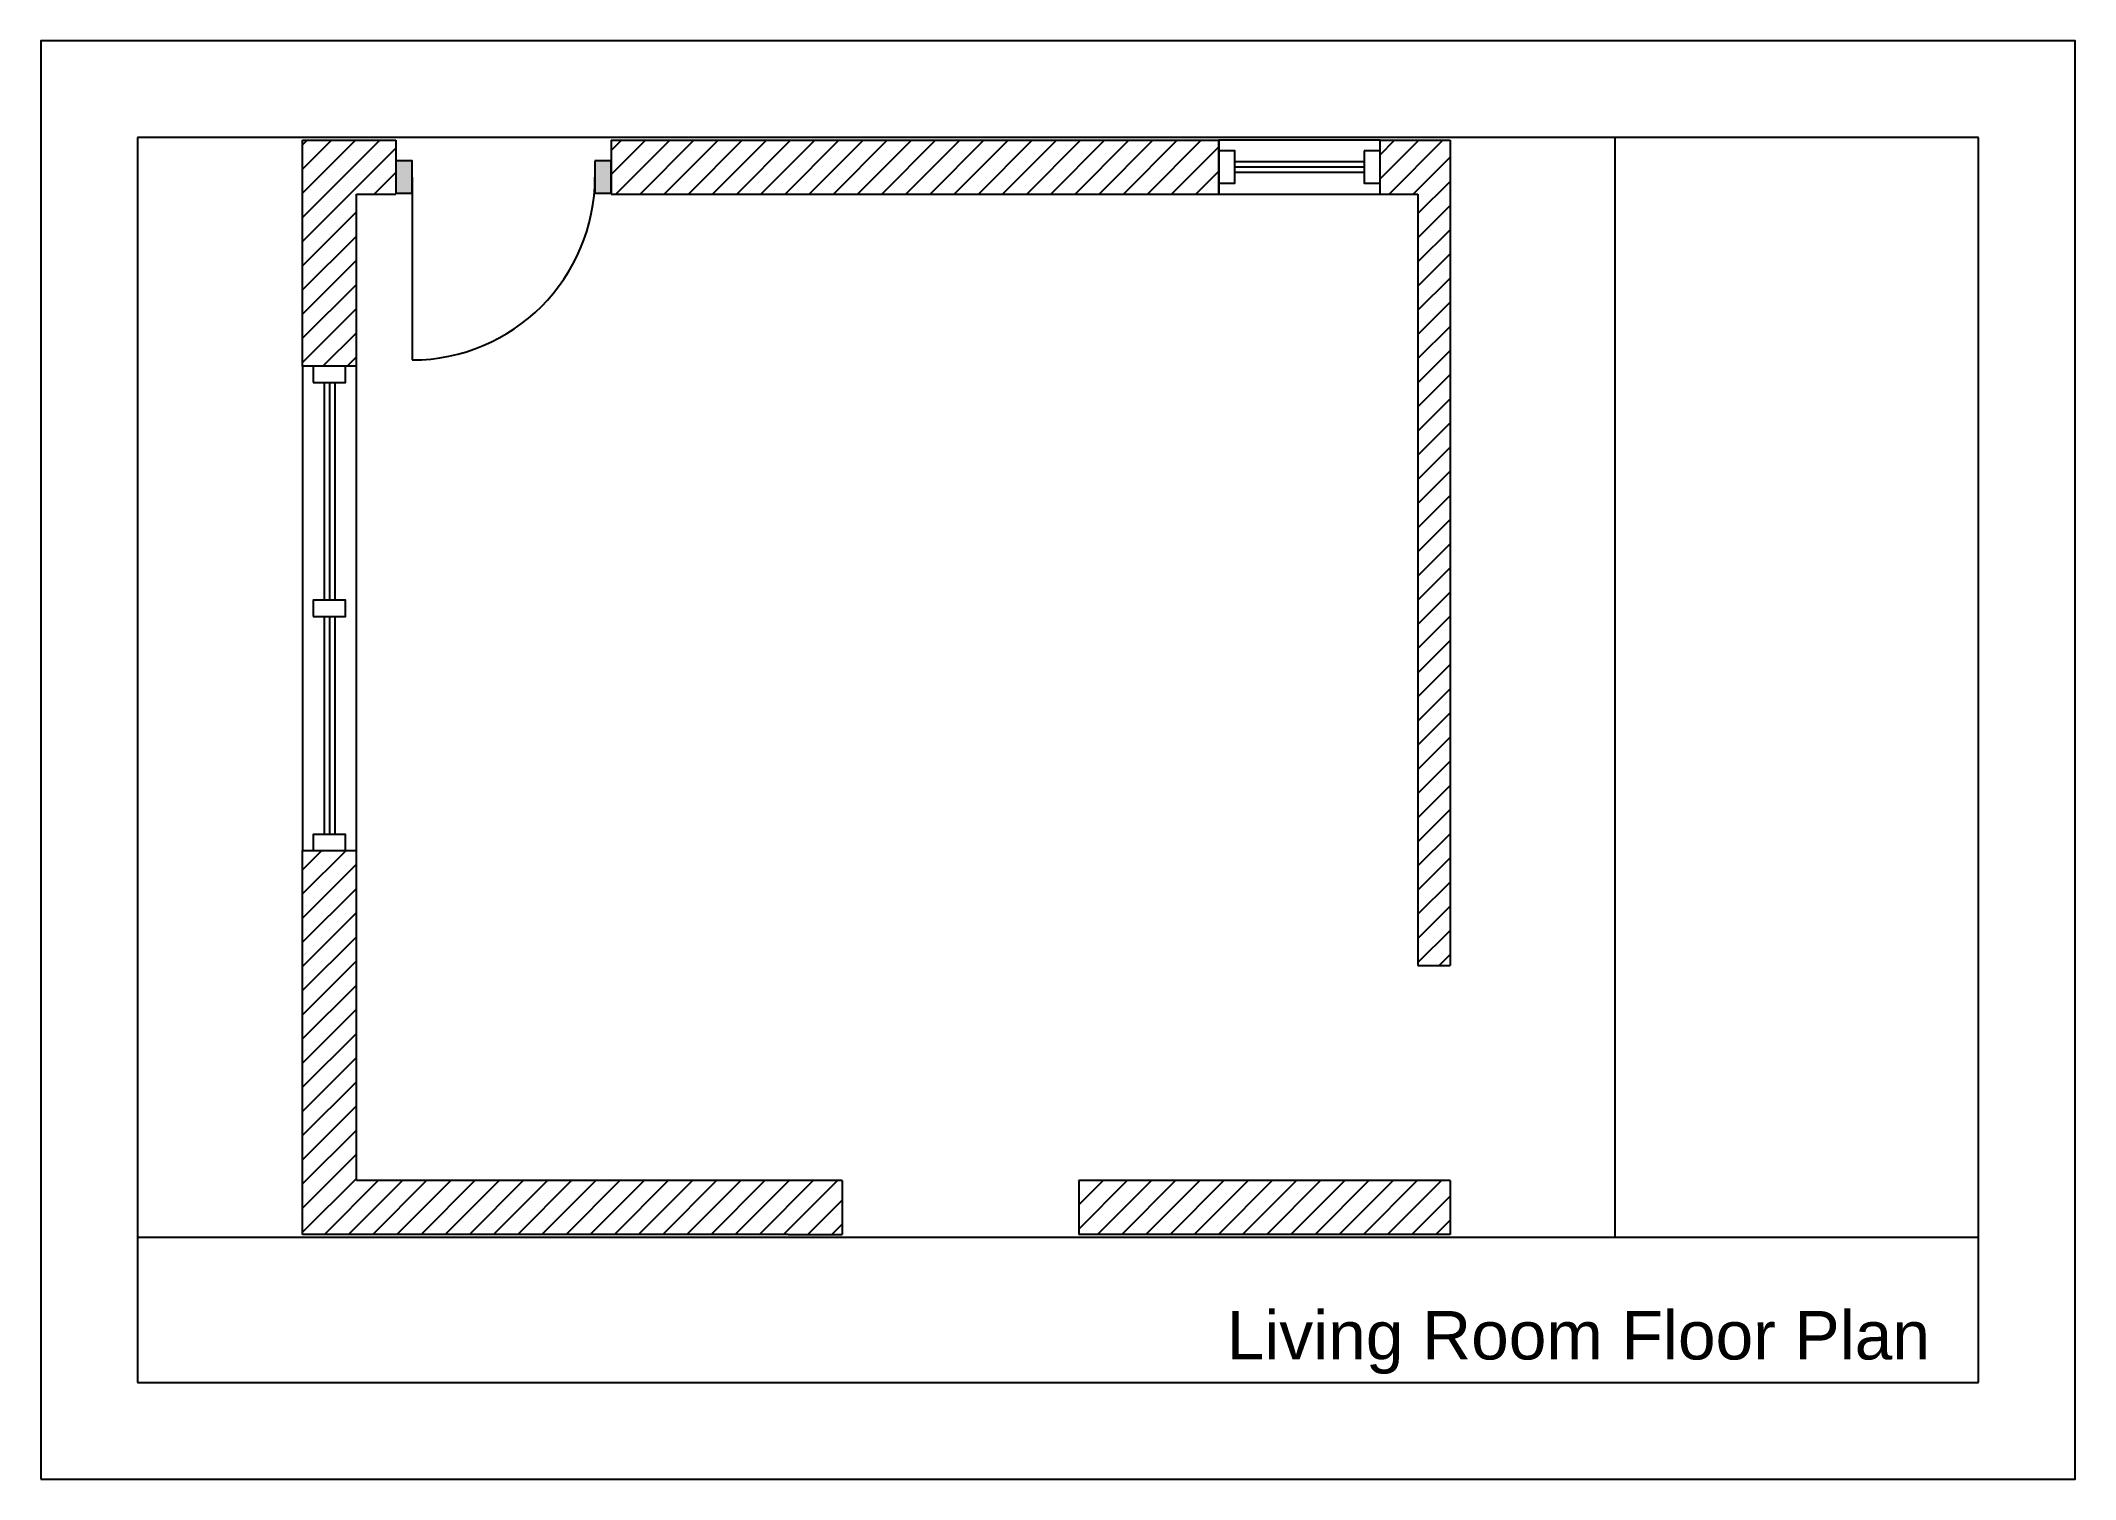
# Paper-space layout 'Room Structure' of a CAD drawing. Header units: millimetres. Extents: x 0 to 420, y 0 to 297.
# The model-space entities are those that its viewports show. They can reach past a viewport. Long polylines and large blocks are cut down to what shows.
import ezdxf
from ezdxf.enums import TextEntityAlignment as Align

# ---------------------------------------------------------------- set-up
doc = ezdxf.new("R2010")
doc.units = ezdxf.units.MM
for name, color, linetype in [('DOORS', 130, 'Continuous'), ('HATCH', 10, 'Continuous'), ('TITLEBLOCK', 20, 'Continuous'), ('VIEWPORTS', 5, 'Continuous'), ('WALLS', 3, 'Continuous'), ('WINDOWS', 50, 'Continuous')]:
    doc.layers.add(name, color=color, linetype=linetype)
doc.styles.get("Standard").update_dxf_attribs({"font": 'arial.ttf'})

msp = doc.modelspace()

# ---------------------------------------------------------------- hatches: boundary and pattern name
at = {"layer": 'HATCH'}
h = msp.add_hatch(dxfattribs=at)
h.set_pattern_fill('ANSI31', color=256, scale=25)
h.paths.add_polyline_path([(4102.8, 7058.8), (3669.2, 7058.8), (3669.2, 6008.8), (3919.2, 6008.8), (3919.2, 6808.8), (4102.8, 6808.8)])
h.paths.add_polyline_path([(3919.2, 3758.8), (3669.2, 3758.8), (3669.2, 1974.8), (5925.4, 1974.8), (6175.4, 1974.8), (6175.4, 2224.8), (3919.2, 2224.8)])
h.paths.add_polyline_path([(9000.4, 2224.8), (7275.4, 2224.8), (7275.4, 1974.8), (9000.4, 1974.8)])
h.paths.add_polyline_path([(9000.4, 6808.8), (9000.4, 7058.8), (8675.4, 7058.8), (8675.4, 6808.8), (8850.4, 6808.8), (8850.4, 3224.8), (9000.4, 3224.8)])
h.paths.add_polyline_path([(7925.4, 7058.8), (5102.8, 7058.8), (5102.8, 6808.8), (7925.4, 6808.8)])
h = msp.add_hatch(color=256, dxfattribs=at)
h.dxf.hatch_style = 1
h.paths.add_polyline_path([(5102.8, 6812.8), (5102.8, 6962.8), (5027.8, 6962.8), (5027.8, 6812.8)])
h.paths.add_polyline_path([(4177.8, 6812.8), (4177.8, 6962.8), (4102.8, 6962.8), (4102.8, 6812.8)])

# ---------------------------------------------------------------- linework, layer by layer
at = {"layer": 'DOORS'}
msp.add_line((4177.8, 6887.8), (4177.8, 6037.8), dxfattribs=at)
for points in [[(4102.8, 6962.8), (4102.8, 6812.8), (4177.8, 6812.8), (4177.8, 6962.8)], [(5027.8, 6962.8), (5027.8, 6812.8), (5102.8, 6812.8), (5102.8, 6962.8)]]:
    msp.add_lwpolyline(points, close=True, dxfattribs=at)
msp.add_arc((4177.8, 6887.8), 850, 270, 0, dxfattribs=at)
at = {"layer": 'HATCH'}
for p, q in [((9000.4, 7058.8), (9000.4, 6808.8)), ((9000.4, 2224.8), (9000.4, 1974.8)), ((5925.4, 1974.8), (6175.4, 1974.8))]:
    msp.add_line(p, q, dxfattribs=at)
at = {"layer": 'WALLS'}
for p, q in [((3669.2, 7058.8), (4102.8, 7058.8)), ((3669.2, 6008.8), (3669.2, 7058.8)), ((4102.8, 7058.8), (4102.8, 6808.8)), ((5102.8, 7058.8), (5102.8, 6808.8)), ((5102.8, 7058.8), (7925.4, 7058.8)), ((7925.4, 6808.8), (7925.4, 7058.8)), ((8675.4, 6808.8), (8675.4, 7058.8)), ((8675.4, 7058.8), (9000.4, 7058.8)), ((3919.2, 6808.8), (4102.8, 6808.8)), ((3919.2, 6008.8), (3919.2, 6808.8)), ((5102.8, 6808.8), (7925.4, 6808.8)), ((8675.4, 6808.8), (8850.4, 6808.8)), ((8850.4, 6808.8), (8850.4, 3224.8)), ((9000.4, 6808.8), (9000.4, 3224.8)), ((3919.2, 6008.8), (3669.2, 6008.8)), ((3669.2, 1974.8), (3669.2, 3758.8)), ((3669.2, 3758.8), (3919.2, 3758.8)), ((3919.2, 2224.8), (3919.2, 3758.8)), ((8850.4, 3224.8), (9000.4, 3224.8)), ((6175.4, 2224.8), (3919.2, 2224.8)), ((6175.4, 2224.8), (6175.4, 1974.8)), ((9000.4, 2224.8), (7275.4, 2224.8)), ((7275.4, 2224.8), (7275.4, 2224.8)), ((7275.4, 2224.8), (7275.4, 1974.8)), ((5925.4, 1974.8), (3669.2, 1974.8)), ((9000.4, 1974.8), (7275.4, 1974.8))]:
    msp.add_line(p, q, dxfattribs=at)
at = {"layer": 'WINDOWS'}
for p, q in [((8600.4, 6958.8), (8000.4, 6958.8)), ((8600.4, 6933.8), (8000.4, 6933.8)), ((8600.4, 6908.8), (8000.4, 6908.8)), ((3769.2, 5933.8), (3769.2, 4921.3)), ((3794.2, 5933.8), (3794.2, 4921.3)), ((3819.2, 5933.8), (3819.2, 4921.3)), ((3769.2, 4846.3), (3769.2, 3833.8)), ((3794.2, 4846.3), (3794.2, 3833.8)), ((3819.2, 4846.3), (3819.2, 3833.8))]:
    msp.add_line(p, q, dxfattribs=at)
for points in [[(7925.4, 7058.8), (7925.4, 6808.8), (8675.4, 6808.8), (8675.4, 7058.8)], [(7925.4, 7008.8), (7925.4, 6858.8), (8000.4, 6858.8), (8000.4, 7008.8)], [(8600.4, 7008.8), (8600.4, 6858.8), (8675.4, 6858.8), (8675.4, 7008.8)], [(3669.2, 3758.8), (3919.2, 3758.8), (3919.2, 6008.8), (3669.2, 6008.8)], [(3719.2, 5933.8), (3869.2, 5933.8), (3869.2, 6008.8), (3719.2, 6008.8)], [(3719.2, 4846.3), (3869.2, 4846.3), (3869.2, 4921.3), (3719.2, 4921.3)], [(3719.2, 3758.8), (3869.2, 3758.8), (3869.2, 3833.8), (3719.2, 3833.8)]]:
    msp.add_lwpolyline(points, close=True, dxfattribs=at)

psp = doc.layouts.new('Room Structure')

# ---------------------------------------------------------------- linework, layer by layer
at = {"layer": 'TITLEBLOCK'}
for p, q in [((400, 277), (20, 277)), ((20, 277), (20, 20)), ((325, 50), (325, 277)), ((400, 20), (400, 277)), ((20, 50), (400, 50)), ((20, 20), (400, 20))]:
    psp.add_line(p, q, dxfattribs=at)
psp.add_lwpolyline([(0, 0), (420, 0), (420, 297), (0, 297)], close=True, dxfattribs=at)

# ---------------------------------------------------------------- texts
psp.add_text('Living Room Floor Plan', height=10, dxfattribs=at).set_placement((390, 24.74), align=Align.RIGHT)

# ---------------------------------------------------------------- viewports
at = {"layer": 'VIEWPORTS', "view_target_point": (6334.82, 4516.79)}
psp.add_viewport(center=(172.5, 163.5), size=(305, 227), view_center_point=(0, 0), view_height=5108.6979, dxfattribs=at)

doc.saveas('drawing.dxf')
